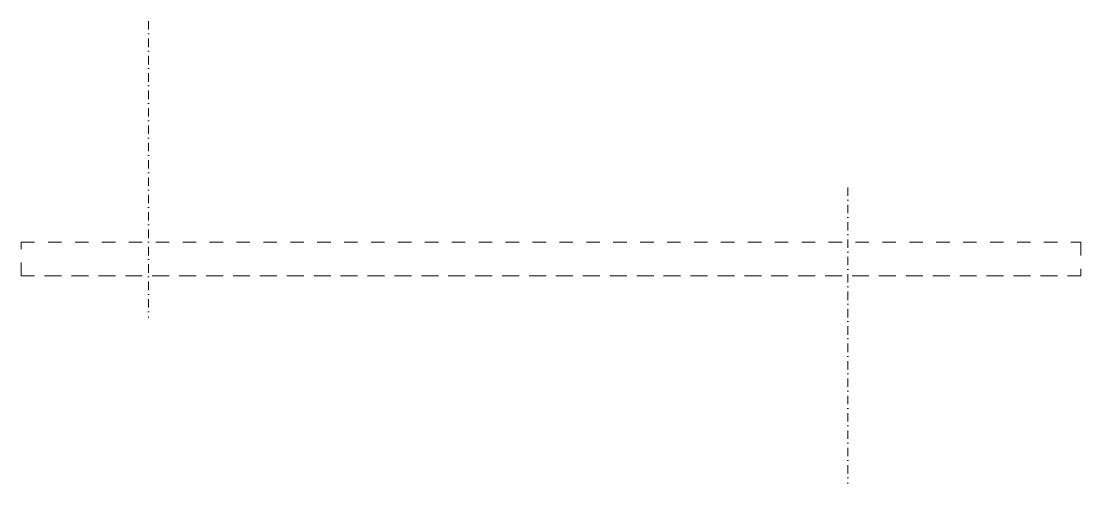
# Model space of a CAD drawing. Header units: metres. Extents: x -75 to 175, y -48 to 61.
import ezdxf

# ---------------------------------------------------------------- set-up
doc = ezdxf.new("R2010")
doc.units = ezdxf.units.M
doc.linetypes.add('Dash', pattern=[6.35, 3.175, -3.175])
doc.linetypes.add('Streep-stip _ detail', pattern=[4, 2, -1, 0, -1])
doc.layers.add('A-DETL-GENF', color=92, linetype='Continuous', lineweight=18)

# ---------------------------------------------------------------- blocks, each defined once
blk = doc.blocks.new('30 vloer-kozijnstrip - vloer-kozijnstrip vlak-1518025-00_0 Basismaterialen')
at = {"layer": 'A-DETL-GENF', "linetype": 'Streep-stip _ detail', "lineweight": 13}
for p, q in [((-45, 61.15), (-45, -8.85)), ((120, 21.91), (120, -48.09))]:
    blk.add_line(p, q, dxfattribs=at)
at = {"layer": 'A-DETL-GENF', "linetype": 'Dash'}
for p, q in [((-75, 1), (-75, 9)), ((-75, 9), (175, 9)), ((175, 9), (175, 1)), ((-75, 1), (175, 1)), ((175, 1), (-75, 1))]:
    blk.add_line(p, q, dxfattribs=at)

msp = doc.modelspace()

# ---------------------------------------------------------------- block references
msp.add_blockref('30 vloer-kozijnstrip - vloer-kozijnstrip vlak-1518025-00_0 Basismaterialen', (0, 0))

doc.saveas('drawing.dxf')
